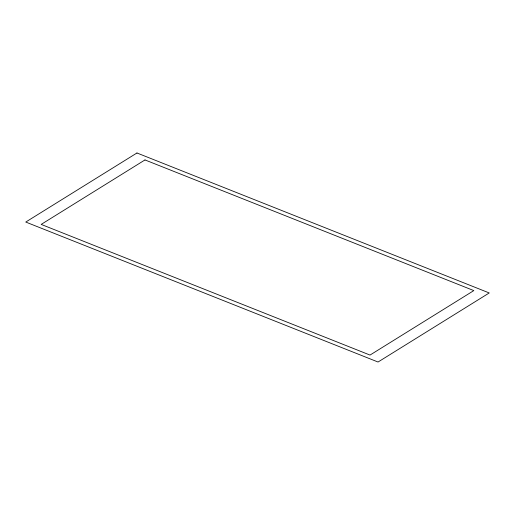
<?xml version="1.0" encoding="UTF-8"?>
<svg xmlns="http://www.w3.org/2000/svg" width="515" height="515" viewBox="0 0 515 515"><rect width="100%" height="100%" fill="white"/><g stroke="black" fill="none" stroke-linecap="round" stroke-linejoin="round"><path stroke-width="0.77" d="M136.958 152.981L25.75 222.049L378.042 362.019L489.25 292.951L136.958 152.981M144.979 159.933L41.181 224.405L370.021 355.067L473.819 290.595L144.979 159.933"/></g></svg>
